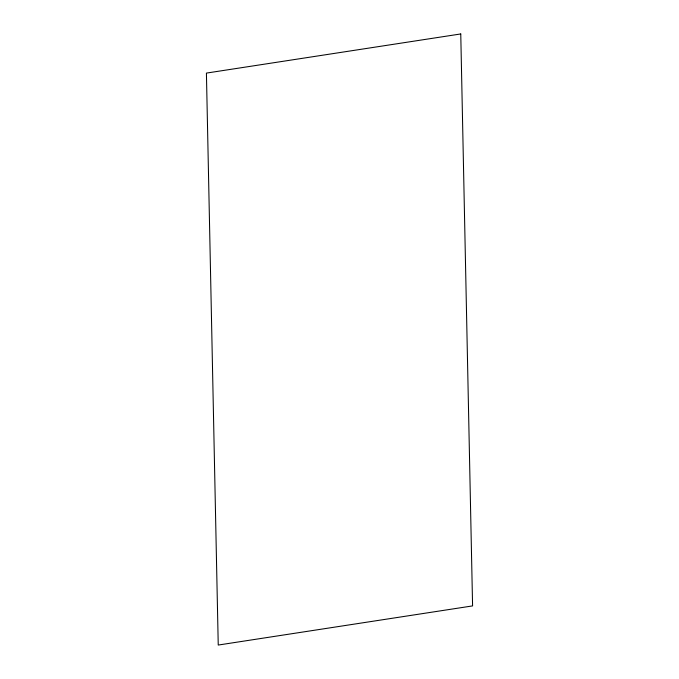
<?xml version="1.0" encoding="UTF-8"?>
<svg xmlns="http://www.w3.org/2000/svg" width="679" height="679" viewBox="0 0 679 679"><rect width="100%" height="100%" fill="white"/><g stroke="black" fill="none" stroke-linecap="round" stroke-linejoin="round"><path stroke-width="1.02" d="M460.761 33.95L206.416 73.094L218.239 645.05L472.584 605.906L460.761 33.95"/></g></svg>
